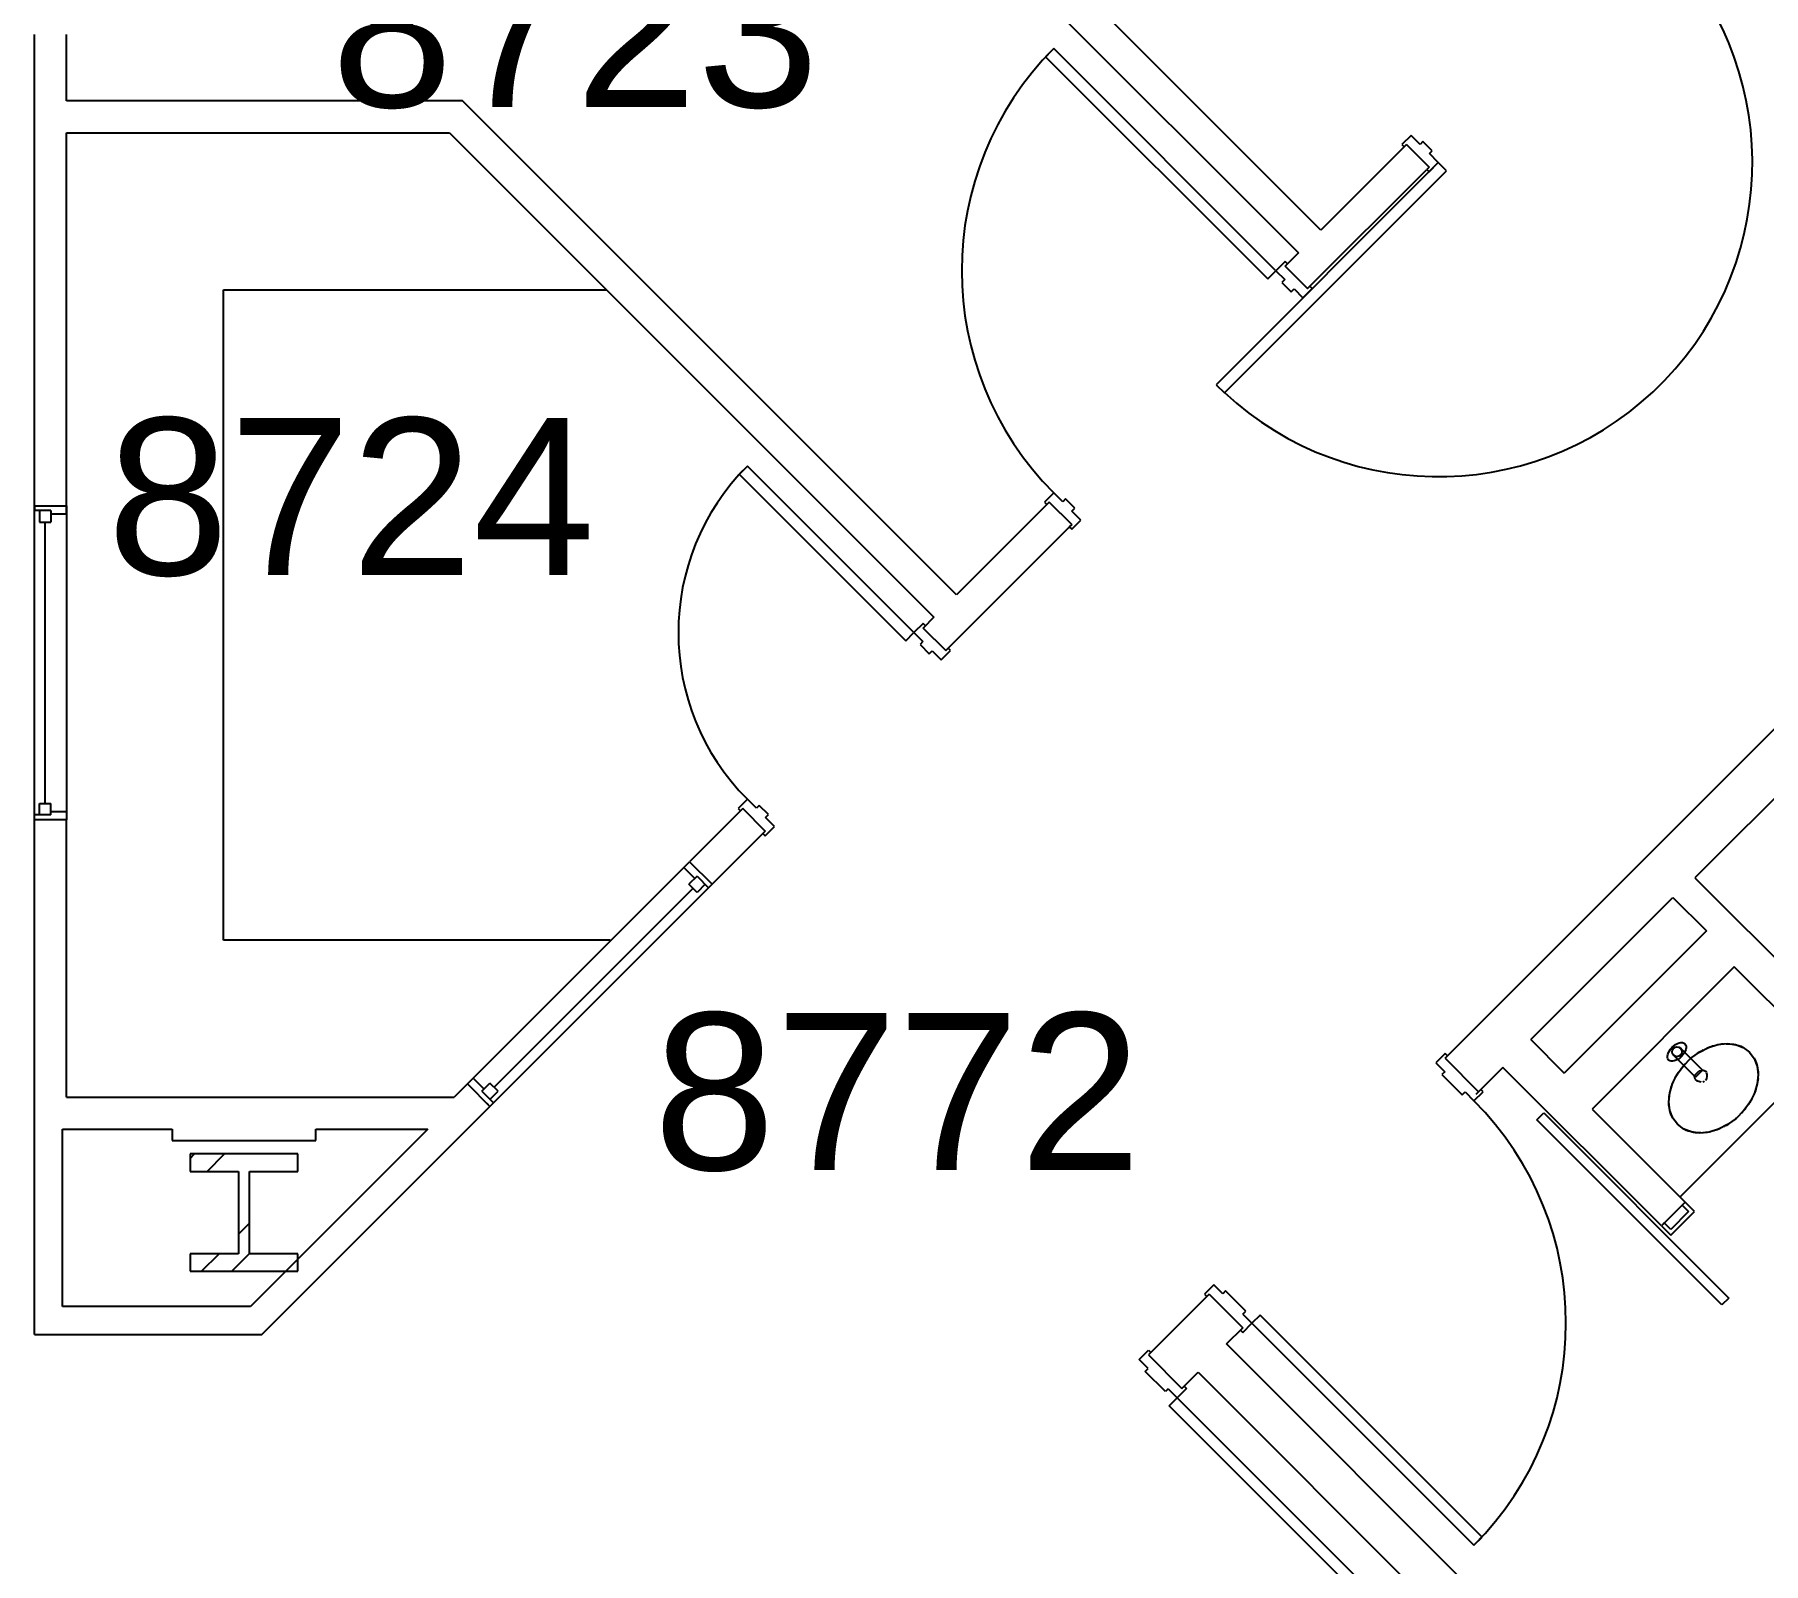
# Model space of a CAD drawing. Header units: inches. Extents: x -59 to 5673, y -29 to 4299.
# Drawn here: x 330.6 to 594.8, y 3067.5 to 3301.1 of the extents above; entities that cross this region are included whole.
import ezdxf

# ---------------------------------------------------------------- set-up
doc = ezdxf.new("R2010")
doc.units = ezdxf.units.IN
doc.header["$LTSCALE"] = 96
doc.header["$MEASUREMENT"] = 0
for name, color, linetype in [('A-ANNO-ROOM', 4, 'Continuous'), ('A-COLS', 5, 'Continuous'), ('A-DOOR', 2, 'Continuous'), ('A-FLOR-CASE', 3, 'Continuous'), ('A-FLOR-PFIX', 2, 'Continuous'), ('A-GLAZ', 2, 'Continuous'), ('A-WALL-FULL', 6, 'Continuous')]:
    doc.layers.add(name, color=color, linetype=linetype)
doc.styles.add('ARIAL', font='arial.ttf')

msp = doc.modelspace()

# ---------------------------------------------------------------- linework, layer by layer
at = {"layer": 'A-COLS'}
for p, q in [((370.83, 3130.03), (354.33, 3130.03)), ((354.33, 3130.03), (354.33, 3127.37)), ((354.33, 3129.35), (355, 3130.03)), ((356.95, 3127.37), (359.61, 3130.03)), ((370.83, 3127.37), (370.83, 3130.03)), ((354.33, 3127.37), (361.75, 3127.37)), ((361.75, 3127.37), (361.75, 3114.79)), ((363.41, 3114.79), (363.41, 3127.37)), ((363.41, 3127.37), (370.83, 3127.37)), ((361.75, 3117.77), (363.41, 3119.43)), ((361.75, 3114.79), (354.33, 3114.79)), ((354.33, 3114.79), (354.33, 3112.13)), ((356.11, 3112.13), (358.77, 3114.79)), ((360.72, 3112.13), (363.41, 3114.82)), ((370.83, 3114.79), (363.41, 3114.79)), ((370.83, 3112.13), (370.83, 3114.79)), ((354.33, 3112.13), (370.83, 3112.13))]:
    msp.add_line(p, q, dxfattribs=at)
at = {"layer": 'A-DOOR'}
for p, q in [((486.33, 3298.94), (485.09, 3297.7)), ((485.09, 3297.7), (519.03, 3263.76)), ((520.27, 3265), (486.33, 3298.94)), ((540.95, 3285.67), (539.53, 3284.26)), ((539.53, 3284.26), (539.89, 3283.91)), ((539.89, 3283.91), (540.24, 3284.26)), ((540.24, 3284.26), (543.69, 3280.81)), ((542.32, 3284.3), (540.95, 3285.67)), ((542.75, 3284.74), (542.32, 3284.3)), ((544.17, 3283.33), (542.75, 3284.74)), ((545.1, 3281.52), (511.16, 3247.58)), ((543.69, 3280.1), (545.1, 3281.52)), ((543.73, 3282.89), (544.17, 3283.33)), ((545.1, 3281.52), (543.73, 3282.89)), ((546.34, 3280.28), (545.1, 3281.52)), ((512.4, 3246.34), (546.34, 3280.28)), ((543.69, 3280.81), (543.33, 3280.46)), ((543.33, 3280.46), (543.69, 3280.1)), ((521.68, 3266.41), (520.27, 3265)), ((522.04, 3266.06), (521.68, 3266.41)), ((521.68, 3265.7), (522.04, 3266.06)), ((525.13, 3262.26), (521.68, 3265.7)), ((519.03, 3263.76), (520.27, 3265)), ((520.27, 3265), (521.64, 3263.63)), ((521.64, 3263.63), (521.2, 3263.19)), ((521.2, 3263.19), (522.62, 3261.77)), ((522.62, 3261.77), (523.05, 3262.21)), ((523.05, 3262.21), (524.42, 3260.84)), ((524.42, 3260.84), (525.84, 3262.26)), ((525.48, 3262.61), (525.13, 3262.26)), ((525.84, 3262.26), (525.48, 3262.61)), ((511.16, 3247.58), (512.4, 3246.34)), ((439.51, 3235.14), (438.27, 3233.91)), ((438.27, 3233.91), (463.72, 3208.45)), ((464.96, 3209.69), (439.51, 3235.14)), ((486.33, 3231.05), (484.91, 3229.64)), ((484.91, 3229.64), (485.27, 3229.29)), ((485.27, 3229.29), (485.62, 3229.64)), ((485.62, 3229.64), (489.07, 3226.19)), ((487.7, 3229.68), (486.33, 3231.05)), ((488.14, 3230.13), (487.7, 3229.68)), ((489.55, 3228.71), (488.14, 3230.13)), ((489.11, 3228.27), (489.55, 3228.71)), ((489.07, 3226.19), (488.71, 3225.84)), ((489.07, 3225.49), (490.48, 3226.9)), ((490.48, 3226.9), (489.11, 3228.27)), ((488.71, 3225.84), (489.07, 3225.49)), ((466.38, 3211.1), (464.96, 3209.69)), ((466.73, 3210.75), (466.38, 3211.1)), ((466.38, 3210.39), (466.73, 3210.75)), ((469.82, 3206.95), (466.38, 3210.39)), ((463.72, 3208.45), (464.96, 3209.69)), ((464.96, 3209.69), (466.33, 3208.32)), ((466.33, 3208.32), (465.89, 3207.88)), ((465.89, 3207.88), (467.31, 3206.47)), ((467.31, 3206.47), (467.75, 3206.9)), ((467.75, 3206.9), (469.12, 3205.53)), ((469.12, 3205.53), (470.53, 3206.95)), ((470.18, 3207.3), (469.82, 3206.95)), ((470.53, 3206.95), (470.18, 3207.3)), ((439.51, 3184.23), (438.09, 3182.82)), ((440.88, 3182.86), (439.51, 3184.23)), ((438.09, 3182.82), (438.44, 3182.46)), ((438.44, 3182.46), (438.8, 3182.82)), ((438.8, 3182.82), (442.25, 3179.37)), ((441.32, 3183.3), (440.88, 3182.86)), ((442.73, 3181.89), (441.32, 3183.3)), ((442.29, 3181.45), (442.73, 3181.89)), ((443.66, 3180.08), (442.29, 3181.45)), ((442.25, 3179.37), (441.89, 3179.02)), ((441.89, 3179.02), (442.25, 3178.66)), ((442.25, 3178.66), (443.66, 3180.08)), ((546.14, 3145.37), (544.72, 3143.96)), ((546.49, 3145.02), (546.14, 3145.37)), ((546.14, 3144.67), (546.49, 3145.02)), ((546.14, 3144.67), (551.26, 3139.54)), ((544.72, 3143.96), (546.09, 3142.59)), ((546.09, 3142.59), (545.65, 3142.15)), ((545.65, 3142.15), (548.74, 3139.05)), ((548.74, 3139.05), (549.18, 3139.5)), ((549.18, 3139.5), (550.55, 3138.13)), ((550.55, 3138.13), (551.97, 3139.54)), ((551.62, 3139.89), (551.26, 3139.54)), ((551.97, 3139.54), (551.62, 3139.89)), ((560.16, 3135.24), (561.22, 3136.3)), ((561.22, 3136.3), (589.51, 3108.01)), ((588.45, 3106.95), (560.16, 3135.24)), ((580.61, 3117.62), (584.23, 3121.24)), ((583.35, 3121.24), (580.61, 3118.5)), ((582.82, 3122.66), (582.37, 3122.22)), ((582.37, 3122.22), (583.35, 3121.24)), ((584.23, 3121.24), (582.82, 3122.66)), ((579.63, 3119.48), (579.19, 3119.03)), ((579.19, 3119.03), (580.61, 3117.62)), ((580.61, 3118.5), (579.63, 3119.48)), ((510.78, 3110.02), (509.37, 3108.6)), ((512.15, 3108.65), (510.78, 3110.02)), ((509.37, 3108.6), (509.72, 3108.25)), ((509.72, 3108.25), (510.07, 3108.6)), ((510.07, 3108.6), (515.2, 3103.48)), ((512.59, 3109.09), (512.15, 3108.65)), ((515.68, 3105.99), (512.59, 3109.09)), ((589.51, 3108.01), (588.45, 3106.95)), ((515.24, 3105.56), (515.68, 3105.99)), ((515.24, 3105.56), (516.61, 3104.19)), ((517.85, 3105.42), (516.61, 3104.19)), ((551.79, 3071.48), (517.85, 3105.42)), ((515.2, 3103.48), (514.85, 3103.12)), ((514.85, 3103.12), (515.2, 3102.77)), ((515.2, 3102.77), (516.61, 3104.19)), ((516.61, 3104.19), (550.55, 3070.24)), ((499.38, 3098.62), (500.79, 3100.03)), ((500.79, 3100.03), (501.15, 3099.68)), ((501.15, 3099.68), (500.79, 3099.32)), ((500.79, 3099.32), (505.92, 3094.2)), ((500.75, 3097.25), (499.38, 3098.62)), ((500.31, 3096.81), (500.75, 3097.25)), ((503.4, 3093.72), (500.31, 3096.81)), ((503.84, 3094.15), (503.4, 3093.72)), ((503.84, 3094.15), (505.21, 3092.78)), ((506.63, 3094.2), (505.21, 3092.78)), ((505.92, 3094.2), (506.27, 3094.55)), ((506.27, 3094.55), (506.63, 3094.2)), ((503.97, 3091.55), (505.21, 3092.78)), ((537.92, 3057.6), (503.97, 3091.55)), ((505.21, 3092.78), (539.15, 3058.84)), ((550.55, 3070.24), (551.79, 3071.48))]:
    msp.add_line(p, q, dxfattribs=at)
for centre, radius, start, end in [((545.1, 3281.52), 48, 227.0894, 45), ((520.27, 3265), 48, 135, 225), ((520.27, 3265), 48, 135, 225), ((464.96, 3209.69), 36, 135, 225), ((464.96, 3209.69), 36, 135, 225), ((516.61, 3104.19), 48, 315, 45)]:
    msp.add_arc(centre, radius, start, end, dxfattribs=at)
at = {"layer": 'A-FLOR-CASE'}
for p, q in [((359.45, 3162.7), (359.45, 3262.08)), ((359.45, 3262.08), (417.97, 3262.08)), ((418.55, 3162.7), (359.45, 3162.7)), ((603.76, 3145.2), (582.02, 3123.45))]:
    msp.add_line(p, q, dxfattribs=at)
at = {"layer": 'A-FLOR-PFIX'}
for p, q in [((586.41, 3146.31), (587.84, 3146.74)), ((587.84, 3146.74), (589.23, 3146.89)), ((589.23, 3146.89), (590.54, 3146.73)), ((590.54, 3146.73), (591.7, 3146.28)), ((584.4, 3141.75), (581.04, 3145.11)), ((582.11, 3146.17), (585.46, 3142.81)), ((582.56, 3143.5), (583.71, 3144.65)), ((583.71, 3144.65), (585.01, 3145.6)), ((585.01, 3145.6), (586.41, 3146.31)), ((591.7, 3146.28), (592.66, 3145.56)), ((592.66, 3145.56), (593.38, 3144.6)), ((593.35, 3144.66), (593.47, 3144.43)), ((593.38, 3144.6), (593.83, 3143.44)), ((580.91, 3140.81), (581.61, 3142.2)), ((581.61, 3142.2), (582.56, 3143.5)), ((584.26, 3141.86), (584.29, 3142.08)), ((584.37, 3141.48), (584.26, 3141.86)), ((584.29, 3142.08), (584.94, 3142.72)), ((584.71, 3141.14), (584.37, 3141.48)), ((585.46, 3142.81), (584.4, 3141.75)), ((584.94, 3142.72), (585.56, 3142.84)), ((585.56, 3142.84), (585.96, 3142.66)), ((585.96, 3142.66), (586.05, 3142.55)), ((593.83, 3143.44), (593.99, 3142.13)), ((593.99, 3142.13), (593.85, 3140.73)), ((580.33, 3137.98), (580.47, 3139.38)), ((580.47, 3139.38), (580.91, 3140.81)), ((585.26, 3141), (584.71, 3141.14)), ((593.41, 3139.31), (592.7, 3137.91)), ((593.85, 3140.73), (593.41, 3139.31)), ((580.49, 3136.68), (580.33, 3137.98)), ((580.94, 3135.52), (580.49, 3136.68)), ((591.76, 3136.61), (590.61, 3135.46)), ((592.7, 3137.91), (591.76, 3136.61)), ((581.66, 3134.56), (580.94, 3135.52)), ((582.62, 3133.84), (581.66, 3134.56)), ((582.78, 3133.75), (582.55, 3133.87)), ((583.78, 3133.39), (582.62, 3133.84)), ((587.91, 3133.81), (586.48, 3133.37)), ((589.3, 3134.51), (587.91, 3133.81)), ((590.61, 3135.46), (589.3, 3134.51)), ((585.08, 3133.23), (583.78, 3133.39)), ((586.48, 3133.37), (585.08, 3133.23))]:
    msp.add_line(p, q, dxfattribs=at)
msp.add_circle((581.57, 3145.64), 0.75, dxfattribs=at)
for start, end in [(316.4853, 27), (287.4389, 305.9999)]:
    msp.add_arc((585.21, 3142), 1, start, end, dxfattribs=at)
msp.add_ellipse((581.54, 3145.62), major_axis=(-1.24, -1.24), ratio=0.571429, dxfattribs=at)
for points, knots in [([(587.63, 3146.69), (587.98, 3146.78), (588.33, 3146.83), (588.67, 3146.86), (588.67, 3146.86)], [2.2632696, 2.2632696, 2.2632696, 2.2632696, 2.4166097, 2.4167919, 2.4167919, 2.4167919, 2.4167919]), ([(589.09, 3146.88), (589.48, 3146.89), (589.92, 3146.84), (590.35, 3146.77), (590.42, 3146.76)], [2.480488, 2.480488, 2.480488, 2.480488, 2.6582707, 2.6927937, 2.6927937, 2.6927937, 2.6927937]), ([(590.46, 3146.74), (590.86, 3146.65), (591.28, 3146.53), (591.62, 3146.32), (591.65, 3146.3)], [2.6999308, 2.6999308, 2.6999308, 2.6999308, 2.8999317, 2.9171932, 2.9171932, 2.9171932, 2.9171932]), ([(583.38, 3144.36), (583.53, 3144.49), (583.77, 3144.71), (584.02, 3144.91), (584.13, 3144.99)], [1.6179686, 1.6179686, 1.6179686, 1.6179686, 1.6916268, 1.7414813, 1.7414813, 1.7414813, 1.7414813]), ([(584.71, 3145.41), (584.92, 3145.55), (585.21, 3145.73), (585.5, 3145.88), (585.57, 3145.92)], [1.8333632, 1.8333632, 1.8333632, 1.8333632, 1.9332878, 1.963065, 1.963065, 1.963065, 1.963065]), ([(586.14, 3146.2), (586.43, 3146.32), (586.76, 3146.45), (587.08, 3146.55), (587.11, 3146.56)], [2.0479389, 2.0479389, 2.0479389, 2.0479389, 2.1749488, 2.1886374, 2.1886374, 2.1886374, 2.1886374]), ([(593.4, 3144.55), (593.42, 3144.52), (593.61, 3144.16), (593.75, 3143.76), (593.84, 3143.36)], [3.3659921, 3.3659921, 3.3659921, 3.3659921, 3.3832536, 3.5832545, 3.5832545, 3.5832545, 3.5832545]), ([(581.3, 3141.65), (581.33, 3141.72), (581.49, 3142.01), (581.67, 3142.29), (581.81, 3142.51)], [1.1785276, 1.1785276, 1.1785276, 1.1785276, 1.2083049, 1.3082295, 1.3082295, 1.3082295, 1.3082295]), ([(582.23, 3143.09), (582.31, 3143.19), (582.51, 3143.45), (582.72, 3143.69), (582.86, 3143.83)], [1.4001113, 1.4001113, 1.4001113, 1.4001113, 1.4499658, 1.523624, 1.523624, 1.523624, 1.523624]), ([(593.96, 3141.57), (593.96, 3141.57), (593.93, 3141.23), (593.88, 3140.88), (593.79, 3140.53)], [3.8663935, 3.8663935, 3.8663935, 3.8663935, 3.8665756, 4.0199157, 4.0199157, 4.0199157, 4.0199157]), ([(593.85, 3143.32), (593.87, 3143.25), (593.95, 3142.83), (593.99, 3142.38), (593.98, 3141.99)], [3.5903916, 3.5903916, 3.5903916, 3.5903916, 3.6249146, 3.8026973, 3.8026973, 3.8026973, 3.8026973]), ([(580.36, 3138.55), (580.36, 3138.55), (580.39, 3138.89), (580.44, 3139.24), (580.52, 3139.59)], [0.7248008, 0.7248008, 0.7248008, 0.7248008, 0.7249829, 0.878323, 0.878323, 0.878323, 0.878323]), ([(580.66, 3140.11), (580.67, 3140.14), (580.77, 3140.46), (580.89, 3140.78), (581.02, 3141.07)], [0.9529552, 0.9529552, 0.9529552, 0.9529552, 0.9666439, 1.0936537, 1.0936537, 1.0936537, 1.0936537]), ([(593.66, 3140.01), (593.65, 3139.98), (593.55, 3139.66), (593.42, 3139.33), (593.3, 3139.04)], [4.0945479, 4.0945479, 4.0945479, 4.0945479, 4.1082365, 4.2352464, 4.2352464, 4.2352464, 4.2352464]), ([(580.46, 3136.8), (580.45, 3136.87), (580.36, 3137.29), (580.33, 3137.74), (580.34, 3138.13)], [0.448799, 0.448799, 0.448799, 0.448799, 0.4833219, 0.6611047, 0.6611047, 0.6611047, 0.6611047]), ([(580.91, 3135.56), (580.9, 3135.59), (580.71, 3135.96), (580.56, 3136.36), (580.47, 3136.75)], [0.2243995, 0.2243995, 0.2243995, 0.2243995, 0.241661, 0.4416618, 0.4416618, 0.4416618, 0.4416618]), ([(592.09, 3137.02), (592.01, 3136.92), (591.81, 3136.67), (591.59, 3136.42), (591.46, 3136.28)], [4.541704, 4.541704, 4.541704, 4.541704, 4.5915585, 4.6652167, 4.6652167, 4.6652167, 4.6652167]), ([(593.02, 3138.47), (592.98, 3138.4), (592.83, 3138.11), (592.65, 3137.82), (592.51, 3137.61)], [4.3201203, 4.3201203, 4.3201203, 4.3201203, 4.3498975, 4.4498221, 4.4498221, 4.4498221, 4.4498221]), ([(583.86, 3133.37), (583.46, 3133.46), (583.04, 3133.59), (582.7, 3133.8), (582.67, 3133.82)], [5.8415235, 5.8415235, 5.8415235, 5.8415235, 6.0415243, 6.0587858, 6.0587858, 6.0587858, 6.0587858]), ([(588.17, 3133.92), (587.88, 3133.79), (587.56, 3133.67), (587.24, 3133.57), (587.21, 3133.56)], [5.1895316, 5.1895316, 5.1895316, 5.1895316, 5.3165414, 5.3302301, 5.3302301, 5.3302301, 5.3302301]), ([(589.61, 3134.71), (589.39, 3134.56), (589.11, 3134.39), (588.82, 3134.23), (588.75, 3134.2)], [4.9749558, 4.9749558, 4.9749558, 4.9749558, 5.0748804, 5.1046577, 5.1046577, 5.1046577, 5.1046577]), ([(590.93, 3135.76), (590.79, 3135.62), (590.55, 3135.41), (590.3, 3135.21), (590.19, 3135.13)], [4.7595613, 4.7595613, 4.7595613, 4.7595613, 4.8332195, 4.883074, 4.883074, 4.883074, 4.883074]), ([(585.23, 3133.24), (584.84, 3133.23), (584.4, 3133.27), (583.96, 3133.34), (583.89, 3133.36)], [5.6220806, 5.6220806, 5.6220806, 5.6220806, 5.7998634, 5.8343864, 5.8343864, 5.8343864, 5.8343864]), ([(586.69, 3133.42), (586.34, 3133.34), (585.99, 3133.28), (585.65, 3133.26), (585.65, 3133.26)], [5.4048623, 5.4048623, 5.4048623, 5.4048623, 5.5582024, 5.5583845, 5.5583845, 5.5583845, 5.5583845])]:
    msp.add_open_spline(points, degree=3, knots=knots, dxfattribs=at)
at = {"layer": 'A-GLAZ'}
for p, q in [((330.58, 3229.08), (330.58, 3228.33)), ((335.45, 3227.83), (335.45, 3229.08)), ((333.08, 3228.33), (330.58, 3228.33)), ((331.33, 3228.33), (331.33, 3226.58)), ((331.33, 3226.58), (333.08, 3226.58)), ((332.2, 3183.58), (332.2, 3226.58)), ((333.08, 3228.33), (333.08, 3226.58)), ((333.08, 3227.83), (335.45, 3227.83)), ((333.08, 3181.83), (330.58, 3181.83)), ((330.58, 3181.08), (330.58, 3181.83)), ((331.33, 3183.58), (333.08, 3183.58)), ((331.33, 3181.83), (331.33, 3183.58)), ((333.08, 3181.83), (333.08, 3183.58)), ((335.45, 3182.33), (333.08, 3182.33)), ((335.45, 3182.33), (335.45, 3181.08)), ((429.78, 3173.8), (430.67, 3174.69)), ((429.78, 3173.8), (431.46, 3172.12)), ((431.2, 3170.62), (400.79, 3140.21)), ((431.82, 3172.48), (430.58, 3171.24)), ((431.82, 3170), (430.58, 3171.24)), ((431.82, 3172.48), (433.58, 3170.71)), ((433.05, 3171.24), (431.82, 3170)), ((434.11, 3171.24), (433.58, 3170.71)), ((397.61, 3141.63), (396.73, 3140.74)), ((399.29, 3139.95), (397.61, 3141.63)), ((398.94, 3139.6), (400.17, 3140.83)), ((398.94, 3139.6), (400.7, 3137.83)), ((401.41, 3139.6), (400.17, 3140.83)), ((400.17, 3138.36), (401.41, 3139.6)), ((400.17, 3137.3), (400.7, 3137.83))]:
    msp.add_line(p, q, dxfattribs=at)
at = {"layer": 'A-WALL-FULL'}
for p, q in [((480.59, 3310.86), (523.72, 3267.74)), ((527.16, 3271.18), (487.48, 3310.86)), ((330.58, 3229.08), (330.58, 3301.08)), ((335.45, 3290.95), (335.45, 3301.08)), ((395.99, 3290.95), (335.45, 3290.95)), ((471.46, 3215.48), (395.99, 3290.95)), ((335.45, 3286.08), (393.97, 3286.08)), ((335.45, 3229.08), (335.45, 3286.08)), ((393.97, 3286.08), (468.01, 3212.03)), ((543.69, 3280.81), (540.24, 3284.26)), ((539.89, 3283.91), (527.16, 3271.18)), ((525.13, 3262.26), (543.33, 3280.46)), ((523.72, 3267.74), (521.68, 3265.7)), ((521.68, 3265.7), (525.13, 3262.26)), ((330.58, 3229.08), (335.45, 3229.08)), ((330.58, 3181.08), (330.58, 3229.08)), ((335.45, 3229.08), (335.45, 3181.08)), ((485.62, 3229.64), (471.46, 3215.48)), ((489.07, 3226.19), (485.62, 3229.64)), ((469.82, 3206.95), (489.07, 3226.19)), ((468.01, 3212.03), (466.38, 3210.39)), ((466.38, 3210.39), (469.82, 3206.95)), ((607.39, 3205.92), (546.14, 3144.67)), ((609.07, 3196.99), (584.32, 3172.24)), ((330.58, 3102.45), (330.58, 3181.08)), ((335.45, 3181.08), (330.58, 3181.08)), ((335.45, 3138.7), (335.45, 3181.08)), ((438.8, 3182.82), (430.67, 3174.69)), ((442.25, 3179.37), (438.8, 3182.82)), ((434.11, 3171.24), (442.25, 3179.37)), ((396.73, 3140.74), (430.67, 3174.69)), ((430.67, 3174.69), (434.11, 3171.24)), ((400.17, 3137.3), (434.11, 3171.24)), ((584.32, 3172.24), (609.77, 3146.79)), ((559.22, 3147.5), (580.96, 3169.24)), ((580.96, 3169.24), (586.09, 3164.11)), ((586.09, 3164.11), (564.34, 3142.37)), ((590.33, 3158.63), (568.59, 3136.89)), ((605.97, 3142.99), (590.33, 3158.63)), ((559.22, 3147.5), (564.34, 3142.37)), ((546.14, 3144.67), (551.26, 3139.54)), ((554.97, 3143.25), (550.82, 3139.1)), ((579.19, 3119.03), (554.97, 3143.25)), ((396.73, 3140.74), (394.68, 3138.7)), ((396.73, 3140.74), (400.17, 3137.3)), ((335.45, 3138.7), (394.68, 3138.7)), ((365.33, 3102.45), (400.17, 3137.3)), ((400.17, 3137.3), (399.73, 3137.74)), ((568.59, 3136.89), (582.82, 3122.66)), ((334.83, 3133.83), (351.58, 3133.83)), ((334.83, 3106.7), (334.83, 3133.83)), ((351.58, 3133.83), (351.58, 3132.08)), ((390.69, 3133.83), (363.57, 3106.7)), ((373.58, 3132.08), (373.58, 3133.83)), ((373.58, 3133.83), (390.69, 3133.83)), ((351.58, 3132.08), (373.58, 3132.08)), ((582.82, 3122.66), (579.19, 3119.03)), ((510.07, 3108.6), (500.79, 3099.32)), ((510.07, 3108.6), (515.2, 3103.48)), ((363.57, 3106.7), (334.83, 3106.7)), ((330.58, 3102.45), (365.33, 3102.45)), ((512.72, 3101), (515.2, 3103.48)), ((500.79, 3099.32), (505.92, 3094.2)), ((672.8, 2940.93), (512.72, 3101)), ((505.92, 3094.2), (508.39, 3096.67)), ((508.39, 3096.67), (668.46, 2936.6))]:
    msp.add_line(p, q, dxfattribs=at)

# ---------------------------------------------------------------- texts
at = {"layer": 'A-ANNO-ROOM', "style": 'ARIAL'}
for s, p in [('8723', (375.9, 3290)), ('8724', (341.65, 3218.49)), ('8772', (425.14, 3127.59))]:
    msp.add_text(s, height=24, dxfattribs=at).set_placement(p)

doc.saveas('drawing.dxf')
